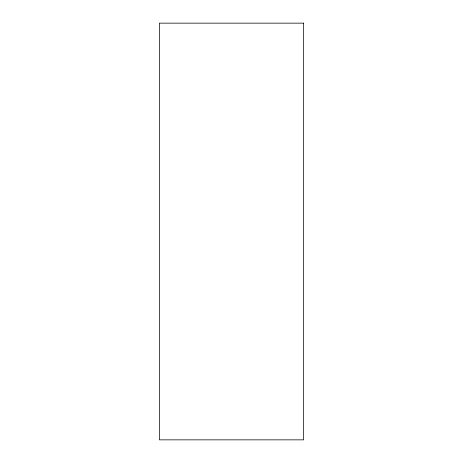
<?xml version="1.0" encoding="UTF-8"?>
<svg xmlns="http://www.w3.org/2000/svg" width="463" height="463" viewBox="0 0 463 463"><rect width="100%" height="100%" fill="white"/><g stroke="black" fill="none" stroke-linecap="round" stroke-linejoin="round"><path stroke-width="0.69" d="M303.624 23.15L159.376 23.15L159.376 439.85L303.624 439.85L303.624 23.15"/></g></svg>
